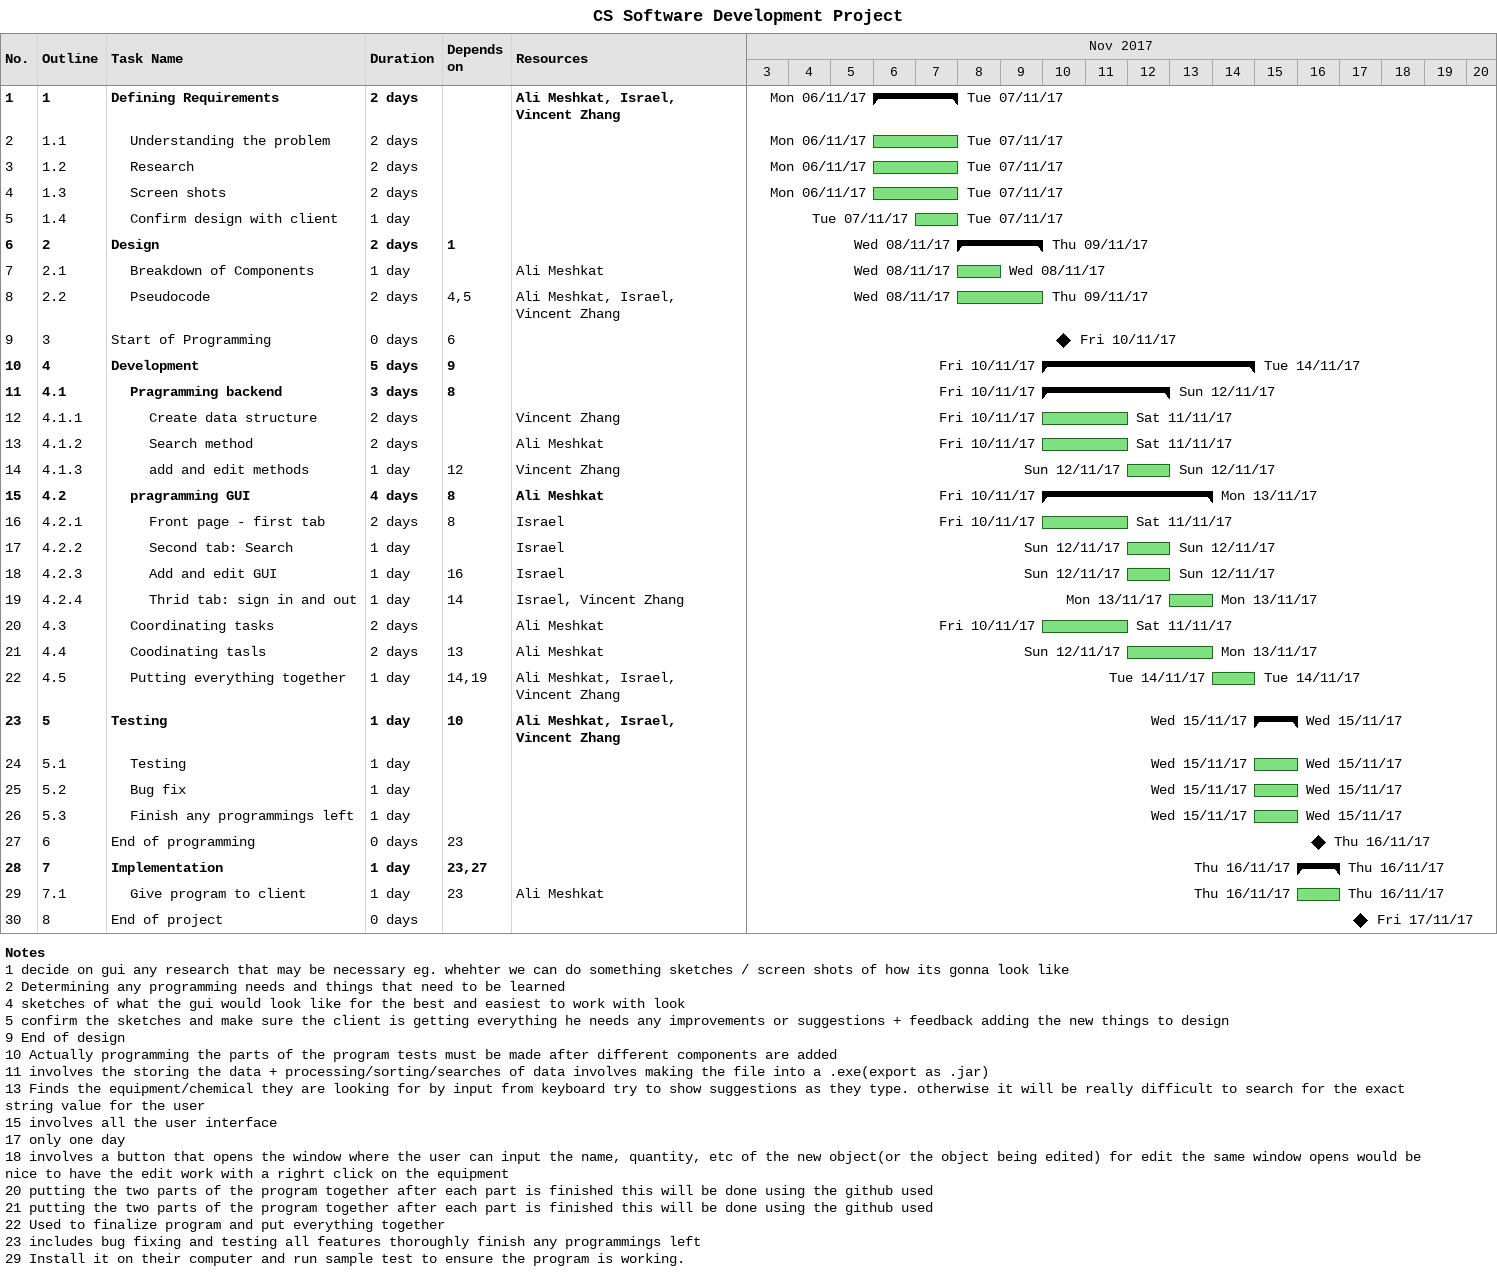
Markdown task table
CS Software Development Project

| ID | WBS | Task | Duration | Start | Finish | Predecessors | Resources |
|---|---|---|---|---|---|---|---|
| 1 | 1 | **Defining Requirements** | 2d | 2017-11-06 | 2017-11-07 |  | Ali Meshkat, Israel, Vincent Zhang |
| 2 | 1.1 | Understanding the problem | 2d | 2017-11-06 | 2017-11-07 |  |  |
| 3 | 1.2 | Research | 2d | 2017-11-06 | 2017-11-07 |  |  |
| 4 | 1.3 | Screen shots | 2d | 2017-11-06 | 2017-11-07 |  |  |
| 5 | 1.4 | Confirm design with client | 1d | 2017-11-07 | 2017-11-07 |  |  |
| 6 | 2 | **Design** | 2d | 2017-11-08 | 2017-11-09 | 1 |  |
| 7 | 2.1 | Breakdown of Components | 1d | 2017-11-08 | 2017-11-08 |  | Ali Meshkat |
| 8 | 2.2 | Pseudocode | 2d | 2017-11-08 | 2017-11-09 | 4, 5 | Ali Meshkat, Israel, Vincent Zhang |
| 9 | 3 | Start of Programming | 0d | 2017-11-10 | 2017-11-10 | 6 |  |
| 10 | 4 | **Development** | 5d | 2017-11-10 | 2017-11-14 | 9 |  |
| 11 | 4.1 | **Pragramming backend** | 3d | 2017-11-10 | 2017-11-12 | 8 |  |
| 12 | 4.1.1 | Create data structure | 2d | 2017-11-10 | 2017-11-11 |  | Vincent Zhang |
| 13 | 4.1.2 | Search method | 2d | 2017-11-10 | 2017-11-11 |  | Ali Meshkat |
| 14 | 4.1.3 | add and edit methods | 1d | 2017-11-12 | 2017-11-12 | 12 | Vincent Zhang |
| 15 | 4.2 | **pragramming GUI** | 4d | 2017-11-10 | 2017-11-13 | 8 | Ali Meshkat |
| 16 | 4.2.1 | Front page - first tab | 2d | 2017-11-10 | 2017-11-11 | 8 | Israel |
| 17 | 4.2.2 | Second tab: Search | 1d | 2017-11-12 | 2017-11-12 |  | Israel |
| 18 | 4.2.3 | Add and edit GUI | 1d | 2017-11-12 | 2017-11-12 | 16 | Israel |
| 19 | 4.2.4 | Thrid tab: sign in and out | 1d | 2017-11-13 | 2017-11-13 | 14 | Israel, Vincent Zhang |
| 20 | 4.3 | Coordinating tasks | 2d | 2017-11-10 | 2017-11-11 |  | Ali Meshkat |
| 21 | 4.4 | Coodinating tasls | 2d | 2017-11-12 | 2017-11-13 | 13 | Ali Meshkat |
| 22 | 4.5 | Putting everything together | 1d | 2017-11-14 | 2017-11-14 | 14, 19 | Ali Meshkat, Israel, Vincent Zhang |
| 23 | 5 | **Testing** | 1d | 2017-11-15 | 2017-11-15 | 10 | Ali Meshkat, Israel, Vincent Zhang |
| 24 | 5.1 | Testing | 1d | 2017-11-15 | 2017-11-15 |  |  |
| 25 | 5.2 | Bug fix | 1d | 2017-11-15 | 2017-11-15 |  |  |
| 26 | 5.3 | Finish any programmings left | 1d | 2017-11-15 | 2017-11-15 |  |  |
| 27 | 6 | End of programming | 0d | 2017-11-16 | 2017-11-16 | 23 |  |
| 28 | 7 | **Implementation** | 1d | 2017-11-16 | 2017-11-16 | 23, 27 |  |
| 29 | 7.1 | Give program to client | 1d | 2017-11-16 | 2017-11-16 | 23 | Ali Meshkat |
| 30 | 8 | End of project | 0d | 2017-11-17 | 2017-11-17 |  |  |

Notes
- 1: decide on gui any research that may be necessary eg. whehter we can do something sketches / screen shots of how its gonna look like
- 2: Determining any programming needs and things that need to be learned
- 4: sketches of what the gui would look like for the best and easiest to work with look
- 5: confirm the sketches and make sure the client is getting everything he needs any improvements or suggestions + feedback adding the new things to design
- 9: End of design
- 10: Actually programming the parts of the program tests must be made after different components are added
- 11: involves the storing the data + processing/sorting/searches of data involves making the file into a .exe(export as .jar)
- 13: Finds the equipment/chemical they are looking for by input from keyboard try to show suggestions as they type. otherwise it will be really difficult to search for the exact string value for the user
- 15: involves all the user interface
- 17: only one day
- 18: involves a button that opens the window where the user can input the name, quantity, etc of the new object(or the object being edited) for edit the same window opens would be nice to have the edit work with a righrt click on the equipment
- 20: putting the two parts of the program together after each part is finished this will be done using the github used
- 21: putting the two parts of the program together after each part is finished this will be done using the github used
- 22: Used to finalize program and put everything together
- 23: includes bug fixing and testing all features thoroughly finish any programmings left
- 29: Install it on their computer and run sample test to ensure the program is working.
